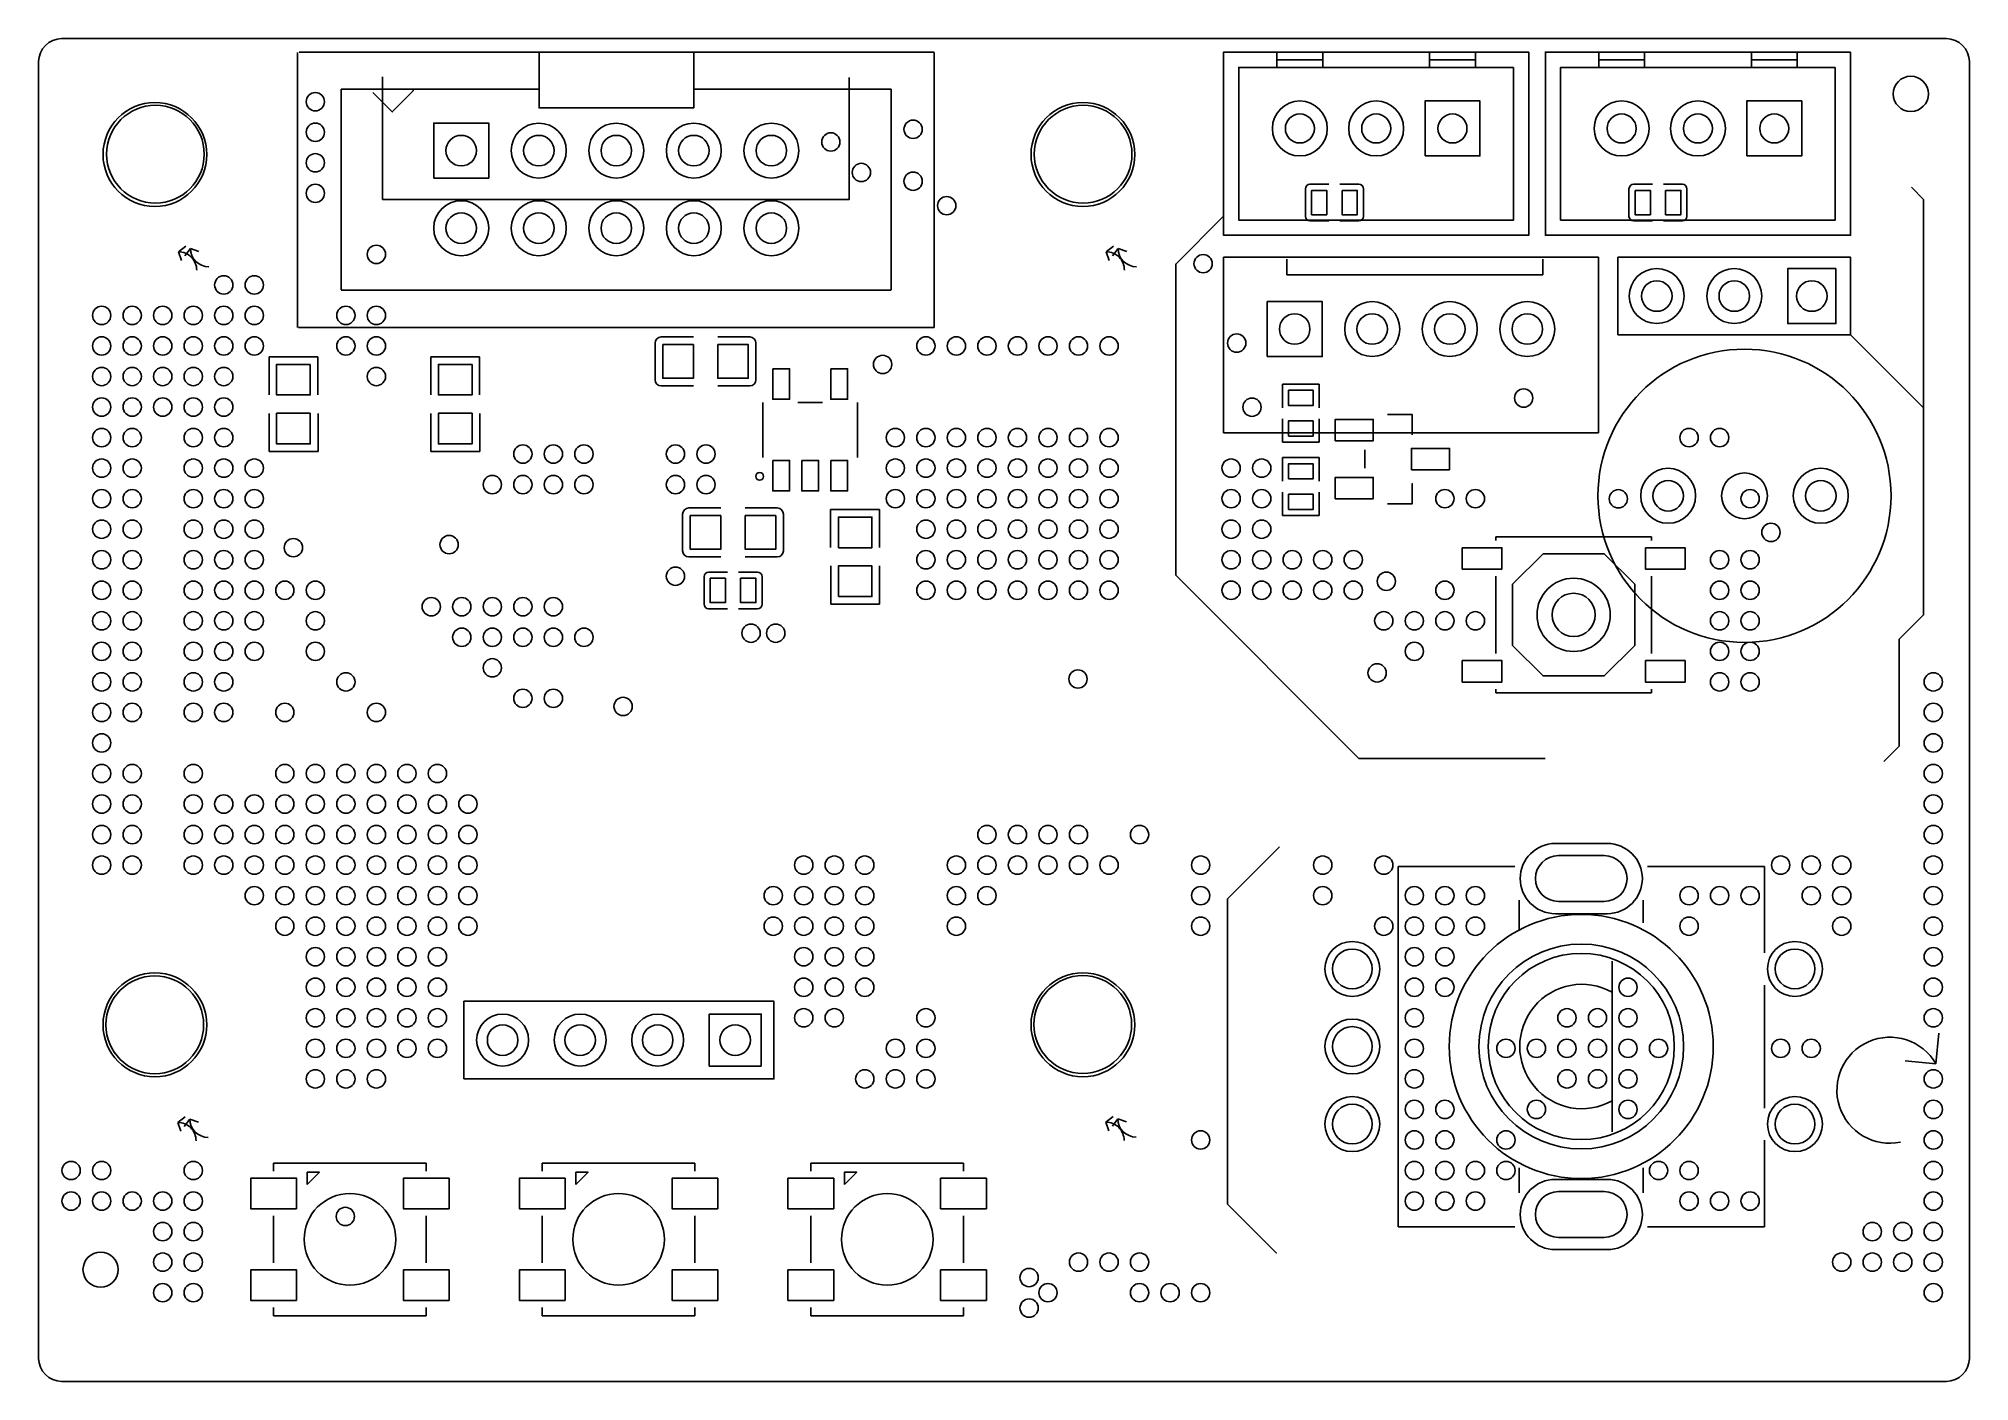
# Model space of a CAD drawing. Header units: millimetres. Extents: x 5 to 68.2, y 39.2 to 83.2.
import ezdxf

# ---------------------------------------------------------------- set-up
doc = ezdxf.new("R2010")
doc.units = ezdxf.units.MM

msp = doc.modelspace()

# ---------------------------------------------------------------- linework, layer by layer
for points in [[(5.707, 83.169), (67.446, 83.169)], [(4.953, 82.415), (4.953, 82.178)], [(13.437, 82.711), (13.437, 73.711)], [(13.49, 82.728), (34.287, 82.728)], [(21.347, 82.728), (21.347, 80.899), (26.416, 80.899), (26.416, 82.728)], [(34.287, 73.711), (34.287, 82.711)], [(45.518, 82.228), (45.518, 82.728)], [(47.018, 82.478), (45.518, 82.478)], [(47.018, 82.228), (47.018, 82.728)], [(50.517, 82.226), (50.517, 82.726)], [(50.517, 82.478), (52.019, 82.478)], [(52.019, 82.226), (52.019, 82.726)], [(56.059, 82.228), (56.059, 82.728)], [(57.559, 82.478), (56.059, 82.478)], [(57.559, 82.228), (57.559, 82.728)], [(61.058, 82.226), (61.058, 82.726)], [(61.058, 82.478), (62.56, 82.478)], [(62.56, 82.226), (62.56, 82.726)], [(68.2, 82.415), (68.2, 41.454)], [(4.953, 41.454), (4.953, 82.178)], [(16.223, 81.915), (16.223, 77.9)], [(16.223, 77.9), (31.5, 77.9), (31.5, 81.9)], [(14.859, 81.509), (14.859, 74.939)], [(14.859, 81.509), (21.347, 81.509)], [(15.9, 81.407), (16.535, 80.772), (17.221, 81.458), (17.221, 81.483)], [(28.956, 81.509), (26.416, 81.509)], [(32.884, 81.509), (28.956, 81.509)], [(32.884, 74.939), (32.884, 81.509)], [(46.45, 78.25), (46.45, 78.2)], [(46.45, 78.2), (46.45, 77.4)], [(47.22, 78.4), (46.6, 78.4)], [(47.58, 78.4), (48.2, 78.4)], [(48.35, 78.25), (48.35, 78.2)], [(48.35, 78.2), (48.35, 77.4)], [(57.05, 78.25), (57.05, 78.2)], [(57.05, 78.2), (57.05, 77.4)], [(57.82, 78.4), (57.2, 78.4)], [(58.18, 78.4), (58.8, 78.4)], [(58.95, 78.25), (58.95, 78.2)], [(58.95, 78.2), (58.95, 77.4)], [(66.7, 71.079), (66.7, 77.9), (66.3, 78.3)], [(43.769, 77.357), (42.2, 75.788), (42.2, 65.6), (48.2, 59.6), (54.3, 59.6)], [(46.45, 77.35), (46.45, 77.4)], [(47.22, 77.2), (46.6, 77.2)], [(47.58, 77.2), (48.2, 77.2)], [(48.35, 77.35), (48.35, 77.4)], [(57.05, 77.35), (57.05, 77.4)], [(57.82, 77.2), (57.2, 77.2)], [(58.18, 77.2), (58.8, 77.2)], [(58.95, 77.35), (58.95, 77.4)], [(9.531, 76.188), (9.771, 76.368)], [(9.531, 76.188), (9.631, 75.908)], [(9.926, 76.299), (9.746, 76.059)], [(9.926, 76.299), (10.206, 76.199)], [(39.921, 76.188), (40.161, 76.368)], [(39.921, 76.188), (40.021, 75.908)], [(40.316, 76.299), (40.136, 76.059)], [(40.316, 76.299), (40.596, 76.199)], [(43.769, 76.01), (56.049, 76.01)], [(43.769, 70.26), (43.769, 76.01)], [(45.845, 75.946), (45.845, 75.438), (54.227, 75.438), (54.227, 75.946)], [(56.049, 76.01), (56.049, 70.26)], [(62.404, 76.01), (64.309, 76.01), (64.309, 73.47), (56.689, 73.47), (56.689, 76.01)], [(56.689, 76.01), (62.404, 76.01)], [(14.868, 74.93), (32.884, 74.93)], [(13.465, 73.711), (34.287, 73.711)], [(25.35, 73.4), (25.4, 73.4)], [(26.4, 73.4), (25.4, 73.4)], [(27.2, 73.4), (28.2, 73.4)], [(28.25, 73.4), (28.2, 73.4)], [(64.309, 73.47), (66.7, 71.079), (66.7, 64.3), (65.9, 63.5), (65.9, 61.2), (65.9, 60), (65.4, 59.5)], [(14.1, 72.75), (12.5, 72.75)], [(12.5, 71.5), (12.5, 72.75)], [(14.1, 71.5), (14.1, 72.75)], [(19.4, 72.75), (17.8, 72.75)], [(17.8, 71.5), (17.8, 72.75)], [(19.4, 71.5), (19.4, 72.75)], [(25.15, 73.2), (25.15, 72)], [(28.45, 73.2), (28.45, 72)], [(25.35, 71.8), (25.4, 71.8)], [(26.4, 71.8), (25.4, 71.8)], [(27.2, 71.8), (28.2, 71.8)], [(28.25, 71.8), (28.2, 71.8)], [(46.901, 71.854), (45.701, 71.854)], [(45.701, 71.084), (45.701, 71.854)], [(46.901, 71.084), (46.901, 71.854)], [(12.505, 70.899), (12.505, 69.649)], [(14.105, 70.899), (14.105, 69.649)], [(17.805, 70.899), (17.805, 69.649)], [(19.405, 70.899), (19.405, 69.649)], [(28.676, 71.258), (28.676, 69.458)], [(29.826, 71.258), (30.626, 71.258)], [(31.776, 71.258), (31.776, 69.458)], [(49.135, 70.86), (49.95, 70.86), (49.95, 70.2)], [(56.049, 70.26), (43.769, 70.26)], [(45.701, 70.724), (45.701, 69.954)], [(46.901, 70.724), (46.901, 69.954)], [(14.105, 69.649), (12.505, 69.649)], [(19.405, 69.649), (17.805, 69.649)], [(46.901, 69.954), (45.701, 69.954)], [(48.4, 69.7), (48.4, 69.1)], [(45.7, 69.45), (46.9, 69.45)], [(45.7, 68.68), (45.7, 69.45)], [(46.9, 68.68), (46.9, 69.45)], [(45.7, 68.32), (45.7, 67.55)], [(46.9, 68.32), (46.9, 67.55)], [(49.95, 68.6), (49.95, 67.94), (49.95, 68.6), (49.95, 67.94), (49.135, 67.94)], [(26.25, 67.8), (26.3, 67.8)], [(27.3, 67.8), (26.3, 67.8)], [(28.1, 67.8), (29.1, 67.8)], [(29.15, 67.8), (29.1, 67.8)], [(30.895, 66.501), (30.895, 67.751)], [(30.895, 67.751), (32.495, 67.751)], [(32.495, 66.501), (32.495, 67.751)], [(26.05, 67.6), (26.05, 66.4)], [(29.35, 67.6), (29.35, 66.4)], [(45.7, 67.55), (46.9, 67.55)], [(52.687, 66.85), (57.787, 66.85)], [(52.687, 66.85), (52.687, 66.731)], [(57.787, 66.85), (57.787, 66.731)], [(26.25, 66.2), (26.3, 66.2)], [(27.3, 66.2), (26.3, 66.2)], [(28.1, 66.2), (29.1, 66.2)], [(29.15, 66.2), (29.1, 66.2)], [(30.9, 65.9), (30.9, 64.65)], [(32.5, 65.9), (32.5, 64.65)], [(26.75, 65.55), (26.75, 65.5)], [(26.75, 65.5), (26.75, 64.7)], [(27.52, 65.7), (26.9, 65.7)], [(27.88, 65.7), (28.5, 65.7)], [(28.65, 65.55), (28.65, 65.5)], [(28.65, 65.5), (28.65, 64.7)], [(52.687, 65.569), (52.687, 63.031)], [(57.787, 65.569), (57.787, 63.031)], [(26.75, 64.65), (26.75, 64.7)], [(28.65, 64.65), (28.65, 64.7)], [(30.9, 64.65), (32.5, 64.65)], [(27.52, 64.5), (26.9, 64.5)], [(27.88, 64.5), (28.5, 64.5)], [(52.687, 61.869), (52.687, 61.75)], [(57.787, 61.75), (52.687, 61.75)], [(57.787, 61.869), (57.787, 61.75)], [(45.6, 56.7), (43.9, 55), (43.9, 45), (45.5, 43.4), (45.5, 43.4)], [(49.487, 44.265), (49.487, 56.065)], [(53.315, 56.065), (49.487, 56.065)], [(53.315, 56.065), (49.487, 56.065)], [(61.487, 56.065), (57.659, 56.065)], [(61.487, 56.065), (57.659, 56.065)], [(61.487, 56.065), (61.487, 53.231)], [(53.455, 54.953), (53.455, 53.975)], [(57.519, 54.216), (57.519, 54.953)], [(56.503, 52.959), (56.503, 47.371)], [(61.487, 52.179), (61.487, 48.151)], [(18.882, 49.106), (18.882, 51.646), (29.042, 51.646), (29.042, 49.106), (27.137, 49.106)], [(67.1, 49.6), (67.2, 50.6)], [(67.1, 49.6), (66.1, 49.7)], [(18.882, 49.106), (27.137, 49.106)], [(9.511, 47.678), (9.751, 47.858)], [(9.511, 47.678), (9.611, 47.398)], [(9.906, 47.789), (9.726, 47.549)], [(9.906, 47.789), (10.186, 47.689)], [(39.911, 47.688), (40.151, 47.868)], [(39.911, 47.688), (40.011, 47.408)], [(40.306, 47.799), (40.126, 47.559)], [(40.306, 47.799), (40.586, 47.699)], [(61.487, 47.099), (61.487, 44.265)], [(12.651, 46.08), (12.651, 46.35)], [(17.651, 46.35), (12.651, 46.35)], [(17.651, 46.08), (17.651, 46.35)], [(21.451, 46.08), (21.451, 46.35)], [(26.451, 46.35), (21.451, 46.35)], [(26.451, 46.08), (26.451, 46.35)], [(30.251, 46.08), (30.251, 46.35)], [(35.251, 46.35), (30.251, 46.35)], [(35.251, 46.08), (35.251, 46.35)], [(53.455, 45.377), (53.455, 46.19)], [(57.519, 45.377), (57.519, 46.19)], [(12.651, 43.08), (12.651, 44.619)], [(17.651, 43.08), (17.651, 44.619)], [(21.451, 43.08), (21.451, 44.619)], [(26.451, 43.08), (26.451, 44.619)], [(30.251, 43.08), (30.251, 44.619)], [(35.251, 43.08), (35.251, 44.619)], [(49.487, 44.265), (53.315, 44.265)], [(57.659, 44.265), (61.487, 44.265)], [(4.953, 39.954), (4.953, 41.454)], [(12.651, 41.35), (12.651, 41.62)], [(17.651, 41.35), (12.651, 41.35)], [(17.651, 41.35), (17.651, 41.62)], [(21.451, 41.35), (21.451, 41.62)], [(26.451, 41.35), (21.451, 41.35)], [(26.451, 41.35), (26.451, 41.62)], [(30.251, 41.35), (30.251, 41.62)], [(35.251, 41.35), (30.251, 41.35)], [(35.251, 41.35), (35.251, 41.62)], [(68.2, 41.454), (68.2, 39.954)], [(67.446, 39.2), (5.707, 39.2)]]:
    msp.add_lwpolyline(points)
for points in [[(53.768, 82.727), (43.769, 82.727), (43.769, 76.728), (53.768, 76.728), (53.768, 82.727)], [(53.268, 82.227), (44.268, 82.227), (44.268, 77.228), (53.268, 77.228), (53.268, 82.227)], [(64.309, 82.727), (54.31, 82.727), (54.31, 76.728), (64.309, 76.728), (64.309, 82.727)], [(63.809, 82.227), (54.809, 82.227), (54.809, 77.228), (63.809, 77.228), (63.809, 82.227)], [(50.368, 79.327), (52.168, 79.327), (52.168, 81.127), (50.368, 81.127)], [(60.909, 79.327), (62.709, 79.327), (62.709, 81.127), (60.909, 81.127)], [(17.896, 78.602), (19.696, 78.602), (19.696, 80.402), (17.896, 80.402)], [(46.65, 78.2), (47.15, 78.2), (47.15, 77.4), (46.65, 77.4)], [(47.65, 78.2), (48.15, 78.2), (48.15, 77.4), (47.65, 77.4)], [(57.25, 78.2), (57.75, 78.2), (57.75, 77.4), (57.25, 77.4)], [(58.25, 78.2), (58.75, 78.2), (58.75, 77.4), (58.25, 77.4)], [(63.827, 75.64), (62.252, 75.64), (62.252, 73.84), (63.827, 73.84)], [(45.199, 72.76), (46.999, 72.76), (46.999, 74.56), (45.199, 74.56)], [(25.4, 73.15), (26.4, 73.15), (26.4, 72.05), (25.4, 72.05)], [(27.2, 73.15), (28.2, 73.15), (28.2, 72.05), (27.2, 72.05)], [(13.85, 72.5), (13.85, 71.5), (12.75, 71.5), (12.75, 72.5)], [(19.15, 72.5), (19.15, 71.5), (18.05, 71.5), (18.05, 72.5)], [(29.001, 72.358), (29.551, 72.358), (29.551, 71.358), (29.001, 71.358)], [(30.901, 72.358), (31.451, 72.358), (31.451, 71.358), (30.901, 71.358)], [(46.701, 71.654), (46.701, 71.154), (45.901, 71.154), (45.901, 71.654)], [(13.85, 70.9), (13.85, 69.9), (12.75, 69.9), (12.75, 70.9)], [(19.15, 70.9), (19.15, 69.9), (18.05, 69.9), (18.05, 70.9)], [(46.701, 70.654), (46.701, 70.154), (45.901, 70.154), (45.901, 70.654)], [(47.425, 70), (47.425, 70.7), (48.675, 70.7), (48.675, 70)], [(49.925, 69.05), (49.925, 69.75), (51.175, 69.75), (51.175, 69.05)], [(29.001, 69.358), (29.551, 69.358), (29.551, 68.358), (29.001, 68.358)], [(29.951, 69.358), (30.501, 69.358), (30.501, 68.358), (29.951, 68.358)], [(30.901, 69.358), (31.451, 69.358), (31.451, 68.358), (30.901, 68.358)], [(45.9, 68.75), (45.9, 69.25), (46.7, 69.25), (46.7, 68.75)], [(47.425, 68.1), (47.425, 68.8), (48.675, 68.8), (48.675, 68.1)], [(45.9, 67.75), (45.9, 68.25), (46.7, 68.25), (46.7, 67.75)], [(26.3, 67.55), (27.3, 67.55), (27.3, 66.45), (26.3, 66.45)], [(28.1, 67.55), (29.1, 67.55), (29.1, 66.45), (28.1, 66.45)], [(31.15, 66.5), (31.15, 67.5), (32.25, 67.5), (32.25, 66.5)], [(51.587, 66.5), (52.887, 66.5), (52.887, 65.8), (51.587, 65.8)], [(57.587, 66.5), (58.887, 66.5), (58.887, 65.8), (57.587, 65.8)], [(31.15, 64.9), (31.15, 65.9), (32.25, 65.9), (32.25, 64.9)], [(54.237, 66.3), (56.237, 66.3), (56.237, 66.3), (57.237, 65.3), (57.237, 63.3), (56.237, 62.3), (54.237, 62.3), (53.237, 63.3), (53.237, 65.3), (53.237, 65.3), (54.237, 66.3)], [(26.95, 65.5), (27.45, 65.5), (27.45, 64.7), (26.95, 64.7)], [(27.95, 65.5), (28.45, 65.5), (28.45, 64.7), (27.95, 64.7)], [(51.587, 62.8), (52.887, 62.8), (52.887, 62.1), (51.587, 62.1)], [(57.587, 62.8), (58.887, 62.8), (58.887, 62.1), (57.587, 62.1)], [(56.337, 56.815), (54.637, 56.815)], [(56.237, 56.415), (54.737, 56.415)], [(56.337, 54.515), (54.637, 54.515)], [(56.237, 54.915), (54.737, 54.915)], [(28.622, 49.526), (26.922, 49.526), (26.922, 51.226), (28.622, 51.226)], [(13.401, 44.851), (11.9, 44.851), (11.9, 45.849), (13.401, 45.849)], [(13.751, 45.65), (13.751, 46.05), (14.151, 46.05), (13.751, 45.65)], [(18.4, 44.851), (16.901, 44.851), (16.901, 45.849), (18.4, 45.849)], [(22.201, 44.851), (20.7, 44.851), (20.7, 45.849), (22.201, 45.849)], [(22.551, 45.65), (22.551, 46.05), (22.951, 46.05), (22.551, 45.65)], [(27.2, 44.851), (25.701, 44.851), (25.701, 45.849), (27.2, 45.849)], [(31.001, 44.851), (29.5, 44.851), (29.5, 45.849), (31.001, 45.849)], [(31.351, 45.65), (31.351, 46.05), (31.751, 46.05), (31.351, 45.65)], [(36, 44.851), (34.501, 44.851), (34.501, 45.849), (36, 45.849)], [(56.337, 45.815), (54.637, 45.815)], [(56.237, 45.415), (54.737, 45.415)], [(56.237, 43.915), (54.737, 43.915)], [(56.337, 43.515), (54.637, 43.515)], [(13.401, 41.851), (11.9, 41.851), (11.9, 42.849), (13.401, 42.849)], [(18.4, 41.851), (16.901, 41.851), (16.901, 42.849), (18.4, 42.849)], [(22.201, 41.851), (20.7, 41.851), (20.7, 42.849), (22.201, 42.849)], [(27.2, 41.851), (25.701, 41.851), (25.701, 42.849), (27.2, 42.849)], [(31.001, 41.851), (29.5, 41.851), (29.5, 42.849), (31.001, 42.849)], [(36, 41.851), (34.501, 41.851), (34.501, 42.849), (36, 42.849)]]:
    msp.add_lwpolyline(points, close=True)
for centre, radius in [((66.282, 81.36), 0.576), ((8.763, 79.375), 1.7), ((8.777, 79.385), 1.6), ((14.017, 81.104), 0.3), ((39.163, 79.375), 1.7), ((39.167, 79.385), 1.6), ((46.268, 80.227), 0.9), ((48.768, 80.227), 0.9), ((56.809, 80.227), 0.9), ((59.309, 80.227), 0.9), ((14.017, 80.104), 0.3), ((21.336, 79.502), 0.9), ((23.876, 79.502), 0.9), ((26.416, 79.502), 0.9), ((28.956, 79.502), 0.9), ((33.6, 80.2), 0.3), ((46.268, 80.227), 0.475), ((48.768, 80.227), 0.475), ((51.268, 80.227), 0.475), ((56.809, 80.227), 0.475), ((59.309, 80.227), 0.475), ((61.809, 80.227), 0.475), ((18.796, 79.502), 0.5), ((21.336, 79.502), 0.5), ((23.876, 79.502), 0.5), ((26.416, 79.502), 0.5), ((28.956, 79.502), 0.5), ((30.904, 79.786), 0.3), ((14.017, 79.104), 0.3), ((31.904, 78.786), 0.3), ((33.6, 78.5), 0.3), ((14.017, 78.104), 0.3), ((18.796, 76.962), 0.9), ((21.336, 76.962), 0.9), ((23.876, 76.962), 0.9), ((26.416, 76.962), 0.9), ((28.956, 76.962), 0.9), ((34.7, 77.7), 0.3), ((18.796, 76.962), 0.5), ((21.336, 76.962), 0.5), ((23.876, 76.962), 0.5), ((26.416, 76.962), 0.5), ((28.956, 76.962), 0.5), ((16.017, 76.104), 0.3), ((43.1, 75.8), 0.3), ((11.018, 75.104), 0.3), ((12.018, 75.104), 0.3), ((57.959, 74.74), 0.9), ((60.499, 74.74), 0.9), ((57.959, 74.74), 0.5), ((60.499, 74.74), 0.5), ((63.039, 74.74), 0.5), ((7.018, 74.105), 0.3), ((8.018, 74.105), 0.3), ((9.018, 74.105), 0.3), ((10.018, 74.105), 0.3), ((11.018, 74.105), 0.3), ((12.018, 74.105), 0.3), ((15.017, 74.105), 0.3), ((16.017, 74.105), 0.3), ((46.099, 73.66), 0.5), ((48.639, 73.66), 0.9), ((48.639, 73.66), 0.5), ((51.179, 73.66), 0.9), ((51.179, 73.66), 0.5), ((53.719, 73.66), 0.9), ((53.719, 73.66), 0.5), ((7.018, 73.105), 0.3), ((8.018, 73.105), 0.3), ((9.018, 73.105), 0.3), ((10.018, 73.105), 0.3), ((11.018, 73.105), 0.3), ((12.018, 73.105), 0.3), ((15.017, 73.105), 0.3), ((16.017, 73.105), 0.3), ((34.017, 73.105), 0.3), ((35.017, 73.105), 0.3), ((36.017, 73.105), 0.3), ((37.017, 73.105), 0.3), ((38.017, 73.105), 0.3), ((39.017, 73.105), 0.3), ((40.017, 73.105), 0.3), ((44.2, 73.2), 0.3), ((32.6, 72.5), 0.3), ((60.833, 68.199), 4.8), ((7.018, 72.105), 0.3), ((8.018, 72.105), 0.3), ((9.018, 72.105), 0.3), ((10.018, 72.105), 0.3), ((11.018, 72.105), 0.3), ((16.017, 72.105), 0.3), ((53.6, 71.4), 0.3), ((7.018, 71.105), 0.3), ((8.018, 71.105), 0.3), ((9.018, 71.105), 0.3), ((10.018, 71.105), 0.3), ((11.018, 71.105), 0.3), ((44.7, 71.1), 0.3), ((7.018, 70.105), 0.3), ((8.018, 70.105), 0.3), ((10.018, 70.105), 0.3), ((11.018, 70.105), 0.3), ((33.017, 70.105), 0.3), ((34.017, 70.105), 0.3), ((35.017, 70.105), 0.3), ((36.017, 70.105), 0.3), ((37.017, 70.105), 0.3), ((38.017, 70.105), 0.3), ((39.017, 70.105), 0.3), ((40.017, 70.105), 0.3), ((59.018, 70.105), 0.3), ((60.018, 70.105), 0.3), ((20.815, 69.566), 0.3), ((21.815, 69.566), 0.3), ((22.815, 69.566), 0.3), ((25.815, 69.566), 0.3), ((26.815, 69.566), 0.3), ((7.018, 69.105), 0.3), ((8.018, 69.105), 0.3), ((10.018, 69.105), 0.3), ((11.018, 69.105), 0.3), ((12.018, 69.105), 0.3), ((28.575, 68.834), 0.127), ((33.017, 69.105), 0.3), ((34.017, 69.105), 0.3), ((35.017, 69.105), 0.3), ((36.017, 69.105), 0.3), ((37.017, 69.105), 0.3), ((38.017, 69.105), 0.3), ((39.017, 69.105), 0.3), ((40.017, 69.105), 0.3), ((44.017, 69.105), 0.3), ((45.018, 69.105), 0.3), ((58.333, 68.199), 0.9), ((60.833, 68.199), 0.75), ((63.333, 68.199), 0.9), ((7.018, 68.105), 0.3), ((8.018, 68.105), 0.3), ((10.018, 68.105), 0.3), ((11.018, 68.105), 0.3), ((12.018, 68.105), 0.3), ((19.815, 68.566), 0.3), ((20.815, 68.566), 0.3), ((21.815, 68.566), 0.3), ((22.815, 68.566), 0.3), ((25.815, 68.566), 0.3), ((26.815, 68.566), 0.3), ((33.017, 68.105), 0.3), ((34.017, 68.105), 0.3), ((35.017, 68.105), 0.3), ((36.017, 68.105), 0.3), ((37.017, 68.105), 0.3), ((38.017, 68.105), 0.3), ((39.017, 68.105), 0.3), ((40.017, 68.105), 0.3), ((44.017, 68.105), 0.3), ((45.018, 68.105), 0.3), ((51.018, 68.105), 0.3), ((52.018, 68.105), 0.3), ((56.7, 68.1), 0.3), ((58.333, 68.199), 0.5), ((61.018, 68.105), 0.3), ((63.333, 68.199), 0.5), ((7.018, 67.105), 0.3), ((8.018, 67.105), 0.3), ((10.018, 67.105), 0.3), ((11.018, 67.105), 0.3), ((12.018, 67.105), 0.3), ((34.017, 67.105), 0.3), ((35.017, 67.105), 0.3), ((36.017, 67.105), 0.3), ((37.017, 67.105), 0.3), ((38.017, 67.105), 0.3), ((39.017, 67.105), 0.3), ((40.017, 67.105), 0.3), ((44.017, 67.105), 0.3), ((45.018, 67.105), 0.3), ((61.7, 67), 0.3), ((13.3, 66.5), 0.3), ((18.4, 66.6), 0.3), ((7.018, 66.105), 0.3), ((8.018, 66.105), 0.3), ((10.018, 66.105), 0.3), ((11.018, 66.105), 0.3), ((12.018, 66.105), 0.3), ((25.815, 65.566), 0.3), ((34.017, 66.105), 0.3), ((35.017, 66.105), 0.3), ((36.017, 66.105), 0.3), ((37.017, 66.105), 0.3), ((38.017, 66.105), 0.3), ((39.017, 66.105), 0.3), ((40.017, 66.105), 0.3), ((44.017, 66.105), 0.3), ((45.018, 66.105), 0.3), ((46.018, 66.105), 0.3), ((47.018, 66.105), 0.3), ((48.018, 66.105), 0.3), ((60.018, 66.105), 0.3), ((61.018, 66.105), 0.3), ((7.018, 65.105), 0.3), ((8.018, 65.105), 0.3), ((10.018, 65.105), 0.3), ((11.018, 65.105), 0.3), ((12.018, 65.105), 0.3), ((13.018, 65.105), 0.3), ((14.017, 65.105), 0.3), ((34.017, 65.105), 0.3), ((35.017, 65.105), 0.3), ((36.017, 65.105), 0.3), ((37.017, 65.105), 0.3), ((38.017, 65.105), 0.3), ((39.017, 65.105), 0.3), ((40.017, 65.105), 0.3), ((44.017, 65.105), 0.3), ((45.018, 65.105), 0.3), ((46.018, 65.105), 0.3), ((47.018, 65.105), 0.3), ((48.018, 65.105), 0.3), ((49.1, 65.4), 0.3), ((51.018, 65.105), 0.3), ((55.237, 64.3), 1.2), ((60.018, 65.105), 0.3), ((61.018, 65.105), 0.3), ((17.815, 64.566), 0.3), ((18.815, 64.566), 0.3), ((19.815, 64.566), 0.3), ((20.815, 64.566), 0.3), ((21.815, 64.566), 0.3), ((55.237, 64.3), 0.707), ((7.018, 64.105), 0.3), ((8.018, 64.105), 0.3), ((10.018, 64.105), 0.3), ((11.018, 64.105), 0.3), ((12.018, 64.105), 0.3), ((14.017, 64.105), 0.3), ((28.29, 63.7), 0.3), ((29.1, 63.7), 0.3), ((49.018, 64.105), 0.3), ((50.018, 64.105), 0.3), ((51.018, 64.105), 0.3), ((52.018, 64.105), 0.3), ((60.018, 64.105), 0.3), ((61.018, 64.105), 0.3), ((7.018, 63.105), 0.3), ((8.018, 63.105), 0.3), ((10.018, 63.105), 0.3), ((11.018, 63.105), 0.3), ((12.018, 63.105), 0.3), ((14.017, 63.105), 0.3), ((18.815, 63.566), 0.3), ((19.815, 63.566), 0.3), ((20.815, 63.566), 0.3), ((21.815, 63.566), 0.3), ((22.815, 63.566), 0.3), ((50.018, 63.105), 0.3), ((60.018, 63.105), 0.3), ((61.018, 63.105), 0.3), ((19.815, 62.566), 0.3), ((48.8, 62.4), 0.3), ((7.018, 62.105), 0.3), ((8.018, 62.105), 0.3), ((10.018, 62.105), 0.3), ((11.018, 62.105), 0.3), ((15.017, 62.105), 0.3), ((39, 62.2), 0.3), ((60.018, 62.105), 0.3), ((61.018, 62.105), 0.3), ((67.018, 62.105), 0.3), ((7.018, 61.105), 0.3), ((8.018, 61.105), 0.3), ((10.018, 61.105), 0.3), ((11.018, 61.105), 0.3), ((13.018, 61.105), 0.3), ((16.017, 61.105), 0.3), ((20.815, 61.566), 0.3), ((21.815, 61.566), 0.3), ((24.1, 61.3), 0.3), ((67.018, 61.105), 0.3), ((7.018, 60.105), 0.3), ((67.018, 60.105), 0.3), ((7.018, 59.105), 0.3), ((8.018, 59.105), 0.3), ((10.018, 59.105), 0.3), ((13.018, 59.105), 0.3), ((14.017, 59.105), 0.3), ((15.017, 59.105), 0.3), ((16.017, 59.105), 0.3), ((17.017, 59.105), 0.3), ((18.017, 59.105), 0.3), ((67.018, 59.105), 0.3), ((7.018, 58.105), 0.3), ((8.018, 58.105), 0.3), ((10.018, 58.105), 0.3), ((11.018, 58.105), 0.3), ((12.018, 58.105), 0.3), ((13.018, 58.105), 0.3), ((14.017, 58.105), 0.3), ((15.017, 58.105), 0.3), ((16.017, 58.105), 0.3), ((17.017, 58.105), 0.3), ((18.017, 58.105), 0.3), ((19.017, 58.105), 0.3), ((67.018, 58.105), 0.3), ((7.018, 57.105), 0.3), ((8.018, 57.105), 0.3), ((10.018, 57.105), 0.3), ((11.018, 57.105), 0.3), ((12.018, 57.105), 0.3), ((13.018, 57.105), 0.3), ((14.017, 57.105), 0.3), ((15.017, 57.105), 0.3), ((16.017, 57.105), 0.3), ((17.017, 57.105), 0.3), ((18.017, 57.105), 0.3), ((19.017, 57.105), 0.3), ((36.017, 57.105), 0.3), ((37.017, 57.105), 0.3), ((38.017, 57.105), 0.3), ((39.017, 57.105), 0.3), ((41.017, 57.105), 0.3), ((67.018, 57.105), 0.3), ((7.018, 56.105), 0.3), ((8.018, 56.105), 0.3), ((10.018, 56.105), 0.3), ((11.018, 56.105), 0.3), ((12.018, 56.105), 0.3), ((13.018, 56.105), 0.3), ((14.017, 56.105), 0.3), ((15.017, 56.105), 0.3), ((16.017, 56.105), 0.3), ((17.017, 56.105), 0.3), ((18.017, 56.105), 0.3), ((19.017, 56.105), 0.3), ((30.017, 56.105), 0.3), ((31.017, 56.105), 0.3), ((32.017, 56.105), 0.3), ((35.017, 56.105), 0.3), ((36.017, 56.105), 0.3), ((37.017, 56.105), 0.3), ((38.017, 56.105), 0.3), ((39.017, 56.105), 0.3), ((40.017, 56.105), 0.3), ((43.018, 56.105), 0.3), ((47.018, 56.105), 0.3), ((49.018, 56.105), 0.3), ((62.018, 56.105), 0.3), ((63.018, 56.105), 0.3), ((64.018, 56.105), 0.3), ((67.018, 56.105), 0.3), ((12.018, 55.105), 0.3), ((13.018, 55.105), 0.3), ((14.017, 55.105), 0.3), ((15.017, 55.105), 0.3), ((16.017, 55.105), 0.3), ((17.017, 55.105), 0.3), ((18.017, 55.105), 0.3), ((19.017, 55.105), 0.3), ((29.017, 55.105), 0.3), ((30.017, 55.105), 0.3), ((31.017, 55.105), 0.3), ((32.017, 55.105), 0.3), ((35.017, 55.105), 0.3), ((36.017, 55.105), 0.3), ((43.018, 55.105), 0.3), ((47.018, 55.105), 0.3), ((50.018, 55.105), 0.3), ((51.018, 55.105), 0.3), ((52.018, 55.105), 0.3), ((59.018, 55.105), 0.3), ((60.018, 55.105), 0.3), ((61.018, 55.105), 0.3), ((63.018, 55.105), 0.3), ((64.018, 55.105), 0.3), ((67.018, 55.105), 0.3), ((13.018, 54.105), 0.3), ((14.017, 54.105), 0.3), ((15.017, 54.105), 0.3), ((16.017, 54.105), 0.3), ((17.017, 54.105), 0.3), ((18.017, 54.105), 0.3), ((19.017, 54.105), 0.3), ((29.017, 54.105), 0.3), ((30.017, 54.105), 0.3), ((31.017, 54.105), 0.3), ((32.017, 54.105), 0.3), ((35.017, 54.105), 0.3), ((43.018, 54.105), 0.3), ((49.018, 54.105), 0.3), ((50.018, 54.105), 0.3), ((51.018, 54.105), 0.3), ((55.487, 50.165), 4.325), ((52.018, 54.105), 0.3), ((59.018, 54.105), 0.3), ((64.018, 54.105), 0.3), ((67.018, 54.105), 0.3), ((14.017, 53.105), 0.3), ((15.017, 53.105), 0.3), ((16.017, 53.105), 0.3), ((17.017, 53.105), 0.3), ((18.017, 53.105), 0.3), ((30.017, 53.105), 0.3), ((31.017, 53.105), 0.3), ((32.017, 53.105), 0.3), ((47.987, 52.705), 0.9), ((47.987, 52.705), 0.65), ((50.018, 53.105), 0.3), ((51.018, 53.105), 0.3), ((55.487, 50.165), 3.353), ((55.487, 50.165), 3.048), ((62.487, 52.705), 0.9), ((62.487, 52.705), 0.65), ((67.018, 53.105), 0.3), ((8.763, 50.875), 1.7), ((39.163, 50.875), 1.7), ((8.757, 50.875), 1.6), ((14.017, 52.105), 0.3), ((15.017, 52.105), 0.3), ((16.017, 52.105), 0.3), ((17.017, 52.105), 0.3), ((18.017, 52.105), 0.3), ((30.017, 52.105), 0.3), ((31.017, 52.105), 0.3), ((32.017, 52.105), 0.3), ((39.157, 50.885), 1.6), ((50.018, 52.105), 0.3), ((51.018, 52.105), 0.3), ((57.018, 52.105), 0.3), ((67.018, 52.105), 0.3), ((14.017, 51.105), 0.3), ((15.017, 51.105), 0.3), ((16.017, 51.105), 0.3), ((17.017, 51.105), 0.3), ((18.017, 51.105), 0.3), ((30.017, 51.105), 0.3), ((31.017, 51.105), 0.3), ((34.017, 51.105), 0.3), ((50.018, 51.105), 0.3), ((55.018, 51.105), 0.3), ((56.018, 51.105), 0.3), ((57.018, 51.105), 0.3), ((67.018, 51.105), 0.3), ((20.152, 50.376), 0.85), ((20.152, 50.376), 0.5), ((22.692, 50.376), 0.85), ((22.692, 50.376), 0.5), ((25.232, 50.376), 0.85), ((25.232, 50.376), 0.5), ((27.772, 50.376), 0.5), ((47.987, 50.165), 0.9), ((47.987, 50.165), 0.65), ((14.017, 50.105), 0.3), ((15.017, 50.105), 0.3), ((16.017, 50.105), 0.3), ((17.017, 50.105), 0.3), ((18.017, 50.105), 0.3), ((33.017, 50.105), 0.3), ((34.017, 50.105), 0.3), ((50.018, 50.105), 0.3), ((53.018, 50.105), 0.3), ((54.018, 50.105), 0.3), ((55.018, 50.105), 0.3), ((56.018, 50.105), 0.3), ((57.018, 50.105), 0.3), ((58.018, 50.105), 0.3), ((62.018, 50.105), 0.3), ((63.018, 50.105), 0.3), ((14.017, 49.105), 0.3), ((15.017, 49.105), 0.3), ((16.017, 49.105), 0.3), ((32.017, 49.105), 0.3), ((33.017, 49.105), 0.3), ((34.017, 49.105), 0.3), ((50.018, 49.105), 0.3), ((55.018, 49.105), 0.3), ((56.018, 49.105), 0.3), ((57.018, 49.105), 0.3), ((67.018, 49.105), 0.3), ((47.987, 47.625), 0.9), ((47.987, 47.625), 0.65), ((50.018, 48.105), 0.3), ((51.018, 48.105), 0.3), ((54.018, 48.105), 0.3), ((57.018, 48.105), 0.3), ((62.487, 47.625), 0.9), ((62.487, 47.625), 0.65), ((67.018, 48.105), 0.3), ((43.018, 47.105), 0.3), ((50.018, 47.105), 0.3), ((51.018, 47.105), 0.3), ((53.018, 47.105), 0.3), ((67.018, 47.105), 0.3), ((6.018, 46.105), 0.3), ((7.018, 46.105), 0.3), ((10.018, 46.105), 0.3), ((50.018, 46.105), 0.3), ((51.018, 46.105), 0.3), ((52.018, 46.105), 0.3), ((53.018, 46.105), 0.3), ((58.018, 46.105), 0.3), ((59.018, 46.105), 0.3), ((67.018, 46.105), 0.3), ((6.018, 45.105), 0.3), ((7.018, 45.105), 0.3), ((8.018, 45.105), 0.3), ((9.018, 45.105), 0.3), ((10.018, 45.105), 0.3), ((15.151, 43.85), 1.5), ((23.951, 43.85), 1.5), ((32.752, 43.85), 1.5), ((50.018, 45.105), 0.3), ((51.018, 45.105), 0.3), ((52.018, 45.105), 0.3), ((59.018, 45.105), 0.3), ((60.018, 45.105), 0.3), ((61.018, 45.105), 0.3), ((67.018, 45.105), 0.3), ((9.018, 44.105), 0.3), ((10.018, 44.105), 0.3), ((15, 44.6), 0.3), ((65.018, 44.105), 0.3), ((66.018, 44.105), 0.3), ((67.018, 44.105), 0.3), ((6.982, 42.86), 0.576), ((9.018, 43.104), 0.3), ((10.018, 43.104), 0.3), ((39.017, 43.104), 0.3), ((40.017, 43.104), 0.3), ((41.017, 43.104), 0.3), ((64.018, 43.104), 0.3), ((65.018, 43.104), 0.3), ((66.018, 43.104), 0.3), ((67.018, 43.104), 0.3), ((9.018, 42.104), 0.3), ((10.018, 42.104), 0.3), ((37.4, 42.6), 0.3), ((38.017, 42.104), 0.3), ((41.017, 42.104), 0.3), ((42.017, 42.104), 0.3), ((43.018, 42.104), 0.3), ((67.018, 42.104), 0.3), ((37.4, 41.6), 0.3)]:
    msp.add_circle(centre, radius)
for centre, radius, start, end in [((5.707, 82.415), 0.754, 90, 180), ((67.446, 82.415), 0.754, 0, 90), ((46.6, 78.25), 0.15, 90, 180), ((48.2, 78.25), 0.15, 360, 90), ((57.2, 78.25), 0.15, 90, 180), ((58.8, 78.25), 0.15, 360, 90), ((46.6, 77.35), 0.15, 180, 270), ((48.2, 77.35), 0.15, 270, 0), ((57.2, 77.35), 0.15, 180, 270), ((58.8, 77.35), 0.15, 270, 0), ((9.531, 75.588), 0.6, 359.99757, 90), ((10.526, 76.299), 0.6, 180, 270), ((39.921, 75.588), 0.6, 359.99757, 90), ((40.916, 76.299), 0.6, 180, 270), ((25.35, 73.2), 0.2, 90, 180), ((28.25, 73.2), 0.2, 0, 90), ((25.35, 72), 0.2, 180, 270), ((28.25, 72), 0.2, 270, 0), ((26.25, 67.6), 0.2, 90, 180), ((29.15, 67.6), 0.2, 0, 90), ((26.25, 66.4), 0.2, 180, 270), ((29.15, 66.4), 0.2, 270, 0), ((26.9, 65.55), 0.15, 90, 180), ((28.5, 65.55), 0.15, 360, 90), ((26.9, 64.65), 0.15, 180, 270), ((28.5, 64.65), 0.15, 270, 0), ((54.637, 55.665), 1.15, 90, 270), ((54.737, 55.665), 0.75, 90, 270), ((56.237, 55.665), 0.75, 270, 90), ((56.337, 55.665), 1.15, 270, 90), ((55.509, 50.165), 2.037, 60.79161, 299.20839), ((65.597, 48.732), 1.736, 29.99946, 281.63439), ((9.511, 47.078), 0.6, 359.99757, 90), ((10.506, 47.789), 0.6, 180, 270), ((39.911, 47.088), 0.6, 359.99757, 90), ((40.906, 47.799), 0.6, 180, 270), ((54.637, 44.665), 1.15, 90, 270), ((56.337, 44.665), 1.15, 270, 90), ((54.737, 44.665), 0.75, 90, 270), ((56.237, 44.665), 0.75, 270, 90), ((5.707, 39.954), 0.754, 180, 270), ((67.446, 39.954), 0.754, 270, 360)]:
    msp.add_arc(centre, radius, start, end)

doc.saveas('drawing.dxf')
